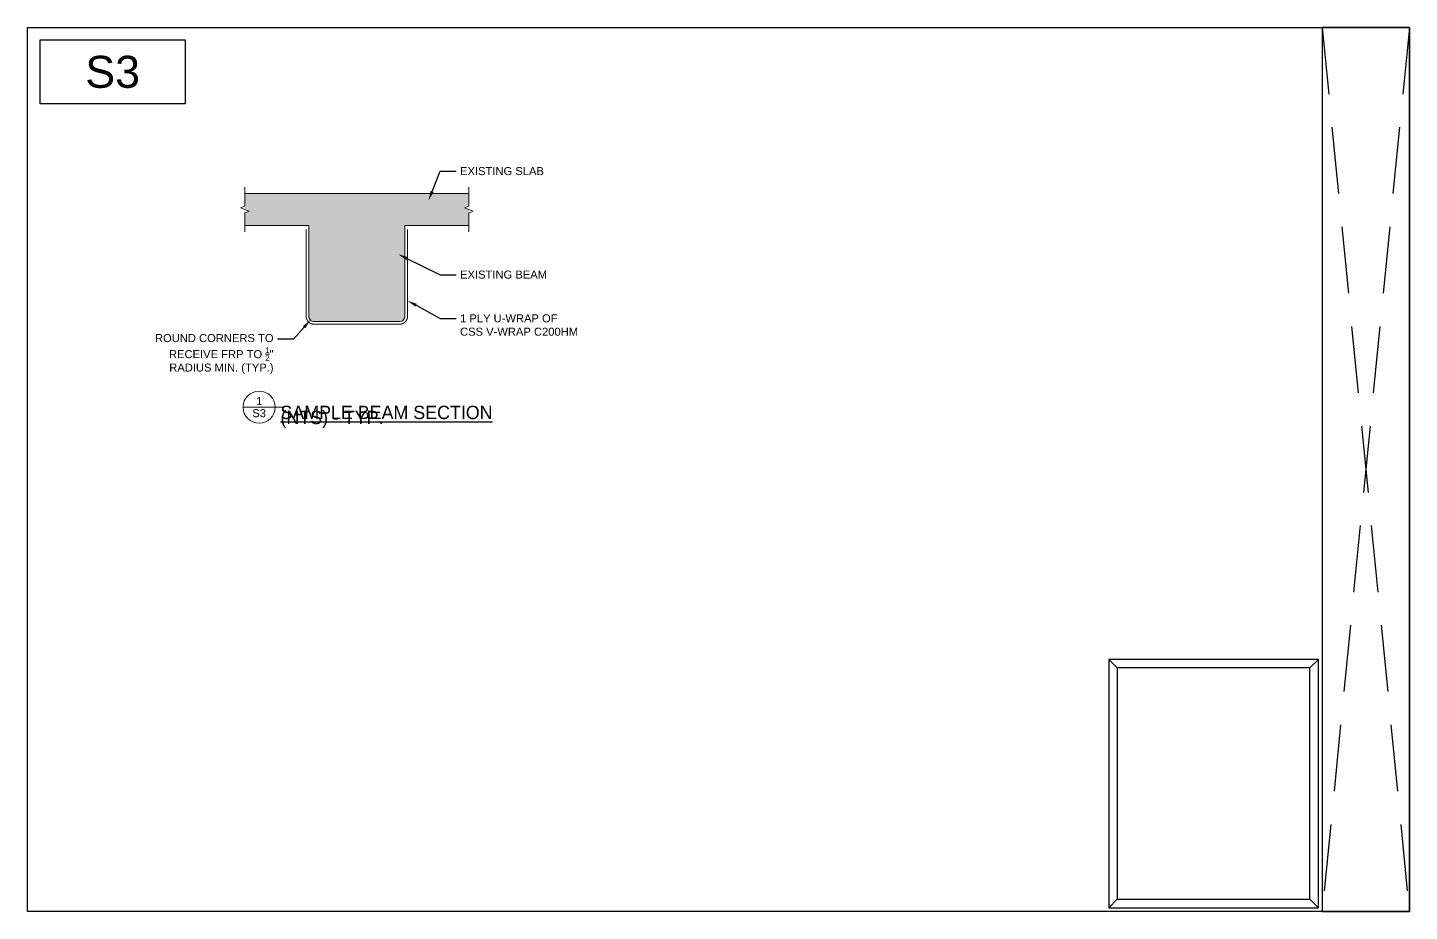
# Model space of a CAD drawing. Header units: inches. Extents: x 1159 to 9559, y -3650 to 1829.
# Drawn here: x 2526.6 to 2785.6, y 157.9 to 323.5 of the extents above; entities that cross this region are included whole.
import ezdxf
from ezdxf import colors
from ezdxf.entities.mleader import LeaderData, LeaderLine
from ezdxf.enums import TextEntityAlignment as Align
from ezdxf.math import Vec2, Vec3

# ---------------------------------------------------------------- set-up
doc = ezdxf.new("R2018")
doc.units = ezdxf.units.IN
doc.header["$MEASUREMENT"] = 0
doc.linetypes.add('HIDDEN', pattern=[0.375, 0.25, -0.125])
doc.layers.get('Defpoints').update_dxf_attribs({"color": 190})
for name, color, linetype, lineweight in [('STN-ANNO-TEXT', 3, 'Continuous', 20), ('STN-ANNO-TITL-TEXT', 7, 'Continuous', 25), ('STN-DIM-2', 142, 'Continuous', 13), ('STN-EXST-THK', 115, 'Continuous', 9), ('STN-FRP', 5, 'Continuous', 20), ('STN-GRID-ID', 6, 'Continuous', 20)]:
    doc.layers.add(name, color=color, linetype=linetype, lineweight=lineweight)
doc.layers.add('STN-CONCRETE HATCH', color=253, linetype='Continuous', lineweight=9, transparency=0.75)
doc.layers.add('STN-VPORT', color=30, linetype='Continuous', plot=False)
doc.styles.add('24', font='swiss.ttf', dxfattribs={"height": 1.5})
doc.styles.add('96', font='swiss.ttf', dxfattribs={"height": 6})
doc.styles.add('DIMENSIONS', font='swiss.ttf')
doc.styles.get("Standard").update_dxf_attribs({"font": 'swiss.ttf'})

# ---------------------------------------------------------------- blocks, each defined once
blk = doc.blocks.new('*U21')
at = {"layer": 'STN-GRID-ID'}
for p, q in [((-0.375, 0), (0, 0)), ((0, 0), (0.1, 0))]:
    blk.add_line(p, q, dxfattribs=at)
blk.add_circle((-0.188, 0), 0.188, dxfattribs=at)
at = {"layer": 'STN-ANNO-TEXT', "style": 'DIMENSIONS'}
for tag, p in [('1', (-0.188, 0.071)), ('S1', (-0.188, -0.071))]:
    blk.add_attdef(tag, text='', height=0.0938, dxfattribs=at).set_placement(p, align=Align.MIDDLE_CENTER)
at = {"layer": 'STN-ANNO-TEXT', "lineweight": 30, "flags": 104}
blk.add_attdef('SCALE', text='', height=0.0938, dxfattribs=at).set_placement((0.062, -0.043), align=Align.TOP_LEFT)
at = {"layer": 'STN-ANNO-TITL-TEXT', "lineweight": 30, "flags": 104}
blk.add_attdef('DETAIL TITLE', text='', height=0.125, dxfattribs=at).set_placement((0.062, 0.016), align=Align.BOTTOM_LEFT)
blk = doc.blocks.new('Stamp area')
at = {"layer": 'Defpoints'}
for p, q in [((-2.401, 2.852), (-2.501, 2.952)), ((-0.143, 2.852), (-0.043, 2.952)), ((-2.401, 0.142), (-2.501, 0.042)), ((-0.143, 0.142), (-0.043, 0.042))]:
    blk.add_line(p, q, dxfattribs=at)
for points in [[(-2.501, 0.042), (-0.043, 0.042), (-0.043, 2.952), (-2.501, 2.952)], [(-2.401, 0.142), (-0.143, 0.142), (-0.143, 2.852), (-2.401, 2.852)]]:
    blk.add_lwpolyline(points, close=True, dxfattribs=at)
blk = doc.blocks.new('*U95')
at = {"layer": 'STN-VPORT'}
for points in [[(3466.14, 1655.87), (3725.14, 1655.87), (3725.14, 1490.3), (3466.14, 1490.3)], [(3725.14, 1655.87), (3708.79, 1655.87), (3708.79, 1490.3), (3725.14, 1490.3)]]:
    blk.add_lwpolyline(points, close=True, dxfattribs=at)
at = {"layer": 'STN-VPORT', "linetype": 'HIDDEN', "ltscale": 50}
for points in [[(3708.79, 1655.87), (3725.14, 1490.3)], [(3725.14, 1655.87), (3708.79, 1490.3)]]:
    blk.add_lwpolyline(points, dxfattribs=at)
at = {"layer": 'STN-DIM-2', "xscale": 15.99010814684656, "yscale": 15.99010814684656, "zscale": 15.99010814684656}
blk.add_blockref('Stamp area', (3708.79, 1490.3), dxfattribs=at)

msp = doc.modelspace()

# ---------------------------------------------------------------- hatches: boundary and pattern name
at = {"layer": 'STN-CONCRETE HATCH'}
h = msp.add_hatch(color=256, dxfattribs=at)
h.dxf.hatch_style = 1
h.paths.add_polyline_path([(2597.343, 286.428), (2609.343, 286.428), (2609.343, 289.428), (2608.519, 289.728), (2609.343, 290.028), (2609.343, 292.428), (2567.343, 292.428), (2567.343, 289.428), (2568.167, 289.128), (2567.343, 288.828), (2567.343, 286.428), (2579.343, 286.428), (2579.343, 269.428, 0.4142136), (2580.343, 268.428), (2596.343, 268.428, 0.4142136), (2597.343, 269.428)])

# ---------------------------------------------------------------- linework, layer by layer
at = {"layer": 'STN-EXST-THK'}
for p, q in [((2567.343, 292.428), (2609.343, 292.428)), ((2579.343, 286.428), (2567.343, 286.428)), ((2609.343, 286.428), (2597.343, 286.428))]:
    msp.add_line(p, q, dxfattribs=at)
msp.add_lwpolyline([(2597.343, 286.428), (2597.343, 269.428, -0.4142136), (2596.343, 268.428), (2580.343, 268.428, -0.4142136), (2579.343, 269.428), (2579.343, 286.428)], format="xyb", dxfattribs=at)
at = {"layer": 'STN-FRP', "const_width": 0.2}
msp.add_lwpolyline([(2597.843, 285.72), (2597.843, 269.428, -0.4142136), (2596.343, 267.928), (2580.343, 267.928, -0.4142136), (2578.843, 269.428), (2578.843, 285.72)], format="xyb", dxfattribs=at)
at = {"layer": 'STN-GRID-ID', "linetype": 'Continuous'}
for points in [[(2567.343, 285.228), (2567.343, 288.828), (2568.167, 289.128), (2566.519, 289.728), (2567.343, 290.028), (2567.343, 293.628)], [(2609.343, 285.228), (2609.343, 288.828), (2610.167, 289.128), (2608.519, 289.728), (2609.343, 290.028), (2609.343, 293.628)]]:
    msp.add_lwpolyline(points, dxfattribs=at)

# ---------------------------------------------------------------- block references
msp.add_blockref('*U95', (-939.51, -1332.372))
ref = msp.add_blockref('*U21', (2573.026, 252.4), dxfattribs=dict(xscale=16, yscale=16, zscale=16))
lines = msp.add_mtext('{\\LSAMPLE BEAM SECTION}', dxfattribs={"layer": 'STN-ANNO-TITL-TEXT', "insert": (2574.026, 252.655), "char_height": 2.5, "attachment_point": 1})
ref.add_attrib('DETAIL TITLE', '', (2574.026, 252.655), dxfattribs={"flags": 104}).embed_mtext(lines)
ref.add_attrib('1', '1', dxfattribs={"layer": 'STN-ANNO-TEXT', "height": 1.5, "style": 'DIMENSIONS'}).set_placement((2570.026, 253.53), align=Align.MIDDLE_CENTER)
ref.add_attrib('S1', 'S3', dxfattribs={"layer": 'STN-ANNO-TEXT', "height": 1.5, "style": 'DIMENSIONS'}).set_placement((2570.026, 251.27), align=Align.MIDDLE_CENTER)
lines = msp.add_mtext('(NTS) - TYP.', dxfattribs={"layer": 'STN-ANNO-TEXT', "insert": (2574.026, 251.716), "char_height": 2.5, "attachment_point": 1})
ref.add_attrib('SCALE', '', (2574.026, 251.716), dxfattribs={"flags": 104}).embed_mtext(lines)

# ---------------------------------------------------------------- texts
at = {"layer": 'STN-VPORT', "insert": (2542.571, 315.182), "char_height": 6, "width": 21.1366, "attachment_point": 5, "style": '96', "bg_fill": 16, "box_fill_scale": 1.5, "bg_fill_color": 256, "bg_fill_transparency": 0}
msp.add_mtext('S3', dxfattribs=at)

# ---------------------------------------------------------------- leaders
at = {"layer": 'STN-ANNO-TEXT'}
ml = msp.add_multileader_mtext('Standard', dxfattribs=at)
ml.set_content('EXISTING SLAB', color=256, style='24')
ml.set_leader_properties()
ml.build(insert=Vec2(0, 0))
ml.multileader.update_dxf_attribs({"dogleg_length": 3, "arrow_head_size": 1.812})
ctx = ml.context
ctx.base_point, ctx.char_height, ctx.arrow_head_size, ctx.landing_gap_size, ctx.plane_origin = Vec3(2606.937, 296.604), 1.5, 1.812, 0.75, Vec3(2624.934, 277.019)
notes = []
notes.append((ctx, [(0, (1, 1, 0), (2603.937, 296.604), (1, 0), 3, [(0, [(2601.776, 291.102)], 0, [])])]))
ctx.mtext.insert, ctx.mtext.flow_direction = Vec3(2607.687, 297.374), 5
ml = msp.add_multileader_mtext('Standard', dxfattribs=at)
ml.set_content('EXISTING BEAM', color=256, style='24')
ml.set_leader_properties()
ml.build(insert=Vec2(0, 0))
ml.multileader.update_dxf_attribs({"dogleg_length": 3, "arrow_head_size": 1.812})
ctx = ml.context
ctx.base_point, ctx.char_height, ctx.arrow_head_size, ctx.landing_gap_size, ctx.plane_origin = Vec3(2606.937, 277.214), 1.5, 1.812, 0.75, Vec3(2601.177, 286.705)
notes.append((ctx, [(0, (1, 1, 0), (2603.937, 277.214), (1, 0), 3, [(0, [(2596.107, 281.04)], 0, [])])]))
ctx.mtext.insert, ctx.mtext.flow_direction = Vec3(2607.687, 277.985), 5
ml = msp.add_multileader_mtext('Standard', dxfattribs=at)
ml.set_content('1 PLY U-WRAP OF\\PCSS V-WRAP C200HM', color=256, style='24')
ml.set_leader_properties()
ml.build(insert=Vec2(0, 0))
ml.multileader.update_dxf_attribs({"dogleg_length": 3, "arrow_head_size": 1.812})
ctx = ml.context
ctx.base_point, ctx.char_height, ctx.arrow_head_size, ctx.landing_gap_size, ctx.plane_origin = Vec3(2606.937, 269.014), 1.5, 1.812, 0.75, Vec3(2580.763, 279.148)
notes.append((ctx, [(1, (1, 1, 0), (2603.937, 269.014), (1, 0), 3, [(0, [(2597.843, 272.361)], 0, [])])]))
ctx.mtext.insert, ctx.mtext.flow_direction = Vec3(2607.687, 269.785), 5
ml = msp.add_multileader_mtext('Standard', dxfattribs=at)
ml.set_content('\\A1;ROUND CORNERS TO RECEIVE FRP TO {\\H0.7x;\\S1/2;}" RADIUS MIN. (TYP.)', color=256, style='24')
ml.set_leader_properties()
ml.build(insert=Vec2(0, 0))
ml.multileader.update_dxf_attribs({"dogleg_length": 3, "arrow_head_size": 1.812})
ctx = ml.context
ctx.base_point, ctx.char_height, ctx.arrow_head_size, ctx.landing_gap_size, ctx.plane_origin = Vec3(2550.784, 265.122), 1.5, 1.812, 0.75, Vec3(2579.636, 268.72)
ctx.text_align_type = 2
notes.append((ctx, [(0, (1, 1, 0), (2576.479, 265.122), (-1, 0), 3, [(0, [(2579.636, 268.72)], 0, [])])]))
ctx.mtext.insert, ctx.mtext.width, ctx.mtext.alignment, ctx.mtext.flow_direction = Vec3(2572.729, 266.088), 23.08709, 3, 5
for ctx, leaders in notes:
    for number, flags, end, landing, length, lines in leaders:
        leader = LeaderData()
        leader.index, (leader.has_last_leader_line, leader.has_dogleg_vector, leader.attachment_direction) = number, flags
        leader.last_leader_point, leader.dogleg_vector, leader.dogleg_length = Vec3(end), Vec3(landing), length
        for number, points, colour, breaks in lines:
            line = LeaderLine()
            line.index, line.vertices, line.color, line.breaks = number, Vec3.list(points), colors.encode_raw_color(colour), breaks
            leader.lines.append(line)
        ctx.leaders.append(leader)

doc.saveas('drawing.dxf')
